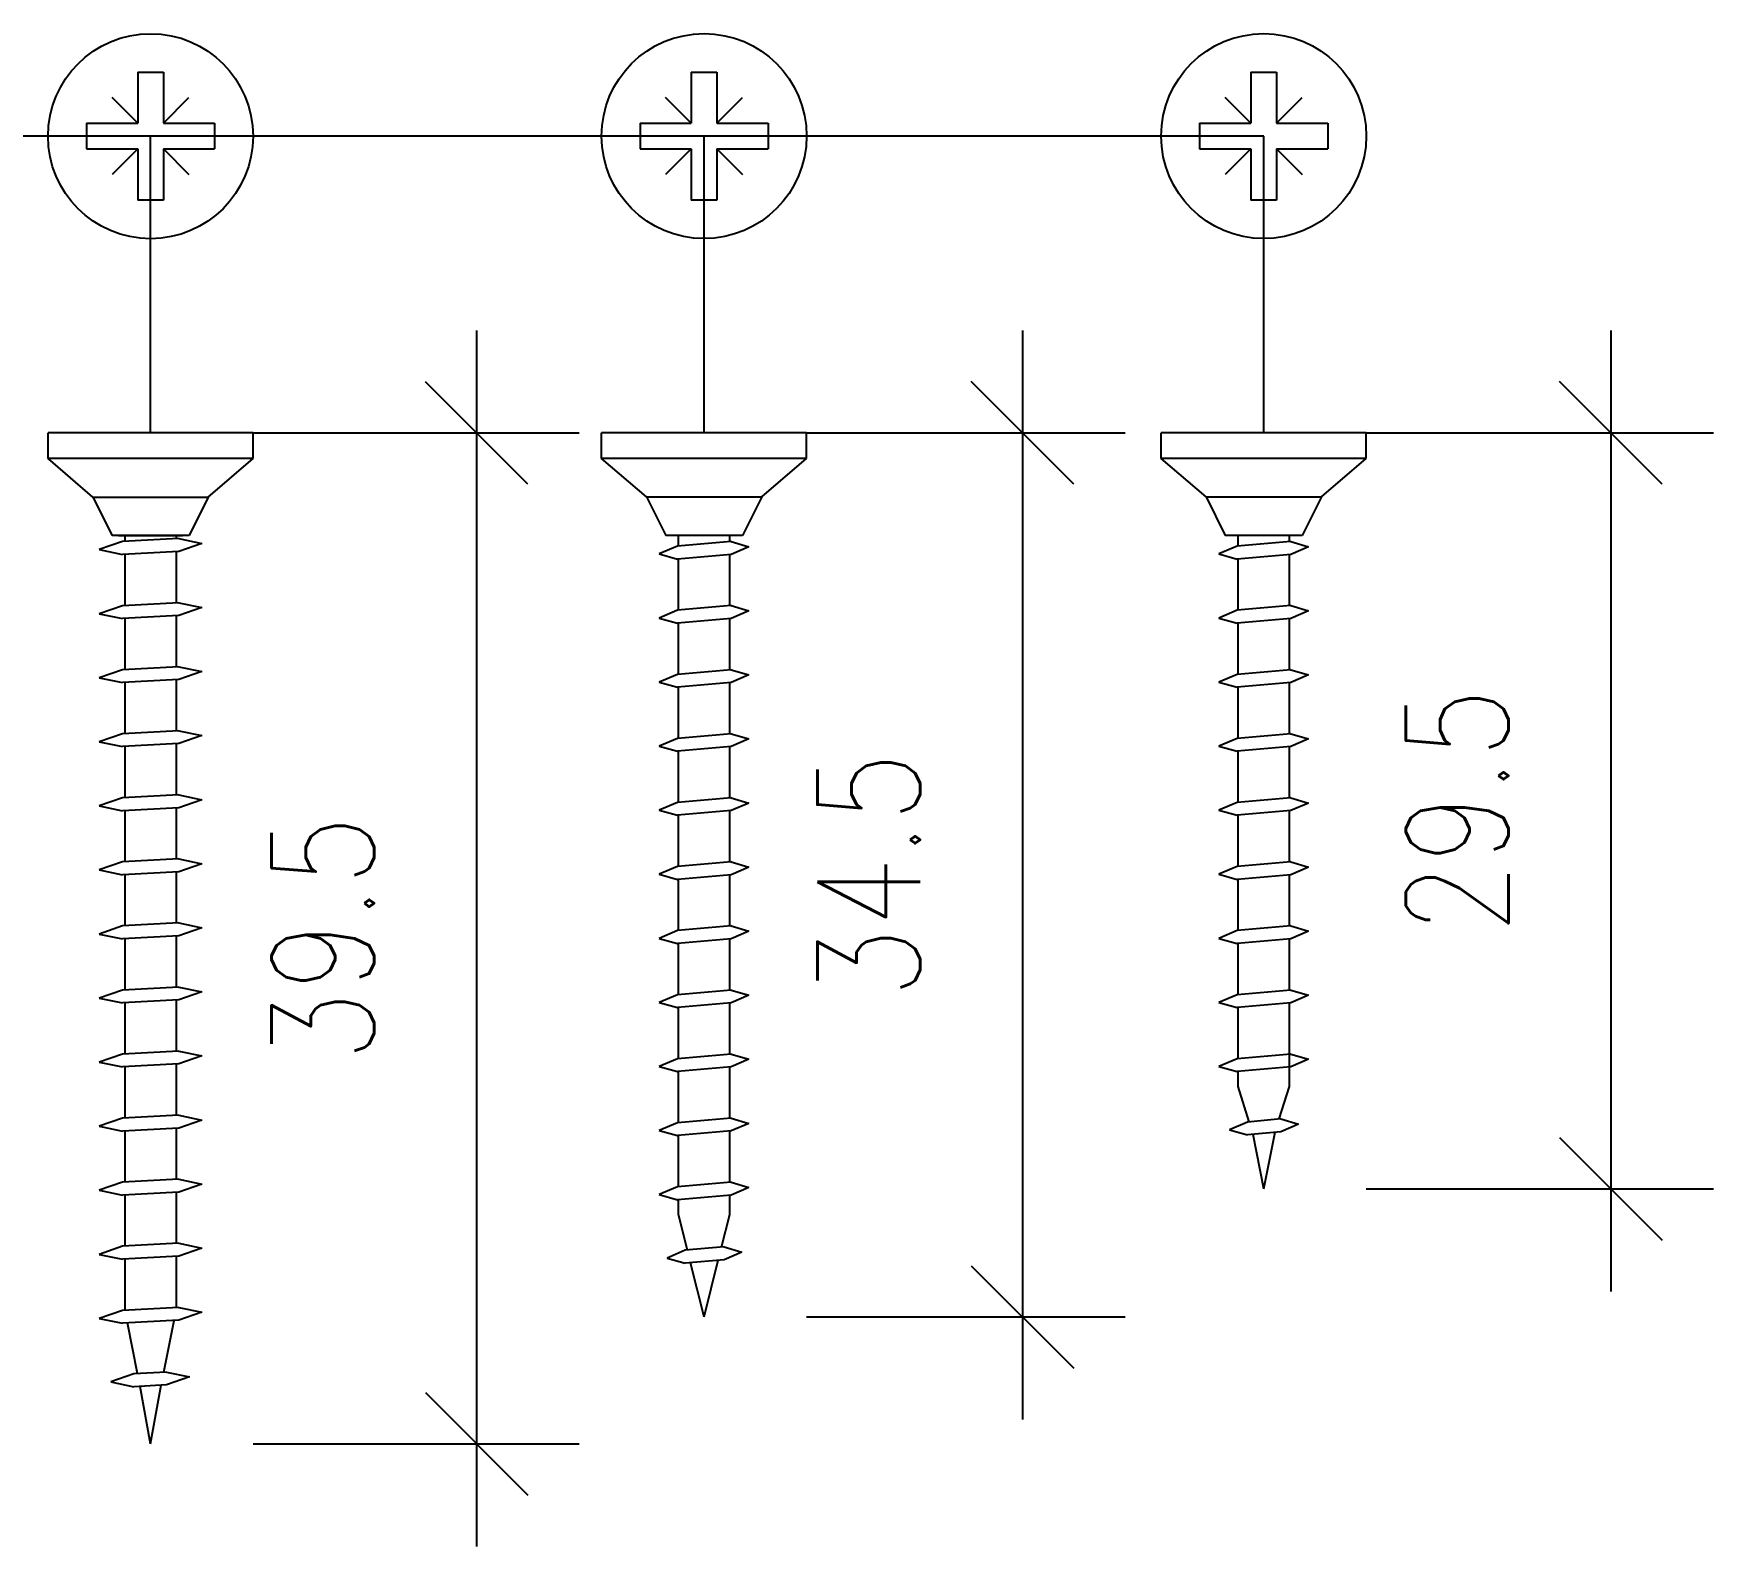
# Model space of a CAD drawing. Header units: millimetres. Extents: x 0 to 23312, y -3206 to 11448.
# Drawn here: x 6756.6 to 6822.2, y -2261.1 to -2202.1 of the extents above; entities that cross this region are included whole.
import ezdxf

# ---------------------------------------------------------------- set-up
doc = ezdxf.new("R2010")
doc.units = ezdxf.units.MM
doc.header["$LTSCALE"] = 10
doc.header["$PDMODE"] = 35
for name, color, linetype in [('02 - Notes & Text', 251, 'Continuous'), ('40 - Detail Outline', 142, 'Continuous'), ('41 - Detail', 7, 'Continuous')]:
    doc.layers.add(name, color=color, linetype=linetype)
doc.styles.add('1-2', font='romans.shx', dxfattribs={"width": 0.8, "height": 4})
doc.dimstyles.new('1-2', dxfattribs={"dimtxt": 4, "dimasz": 4, "dimexe": 4, "dimexo": 4, "dimgap": 4, "dimtad": 1, "dimdec": 0, "dimzin": 0, "dimdsep": 46, "dimtxsty": '1-2', "dimblk": 'OBLIQUE', "dimcen": 4, "dimdle": 4, "dimclrd": 251, "dimclre": 251, "dimclrt": 251, "dimadec": 0, "dimazin": 0, "dimtfac": 1, "dimtdec": 0, "dimtix": 1, "dimtmove": 1, "dimatfit": 3, "dimfxl": 1, "dimtolj": 1, "dimtzin": 0, "dimlwd": 25, "dimarcsym": 0})

# ---------------------------------------------------------------- blocks, each defined once
blk = doc.blocks.new('_Oblique')
at = {"color": 0, "linetype": 'ByBlock', "lineweight": -2}
blk.add_line((-0.5, -0.5), (0.5, 0.5), dxfattribs=at)
blk = doc.blocks.new('*D39')
at = {"layer": '02 - Notes & Text', "color": 251, "lineweight": 25, "ltscale": 10, "transparency": 16777216}
blk.add_line((6818.171, -2213.667), (6818.171, -2251.167), dxfattribs=at)
at = {"layer": '02 - Notes & Text', "color": 251, "lineweight": -2, "ltscale": 10, "transparency": 16777216}
for p, q in [((6808.623, -2217.667), (6822.171, -2217.667)), ((6808.623, -2247.167), (6822.171, -2247.167))]:
    blk.add_line(p, q, dxfattribs=at)
at = {"layer": 'Defpoints', "color": 0, "ltscale": 10, "transparency": 16777216}
for p in [(6804.623, -2217.667), (6804.623, -2247.167), (6818.171, -2247.167)]:
    blk.add_point(p, dxfattribs=at)
at = {"layer": '02 - Notes & Text', "color": 251, "lineweight": 25, "ltscale": 10, "transparency": 16777216, "xscale": 4, "yscale": 4, "zscale": 4}
for p, rotation in [((6818.171, -2217.667), 90), ((6818.171, -2247.167), 270)]:
    blk.add_blockref('_Oblique', p, dxfattribs=dict(at, rotation=rotation))
at = {"layer": '02 - Notes & Text', "color": 251, "ltscale": 10, "transparency": 16777216, "insert": (6812.171, -2232.417), "char_height": 4, "attachment_point": 5, "rotation": 90, "style": '1-2'}
blk.add_mtext('\\A1;29.5', dxfattribs=at)
blk = doc.blocks.new('*D40')
at = {"layer": '02 - Notes & Text', "color": 251, "lineweight": 25, "ltscale": 10, "transparency": 16777216}
blk.add_line((6795.21, -2213.667), (6795.21, -2256.167), dxfattribs=at)
at = {"layer": '02 - Notes & Text', "color": 251, "lineweight": -2, "ltscale": 10, "transparency": 16777216}
for p, q in [((6786.785, -2217.667), (6799.21, -2217.667)), ((6786.785, -2252.167), (6799.21, -2252.167))]:
    blk.add_line(p, q, dxfattribs=at)
at = {"layer": 'Defpoints', "color": 0, "ltscale": 10, "transparency": 16777216}
for p in [(6782.785, -2217.667), (6782.785, -2252.167), (6795.21, -2252.167)]:
    blk.add_point(p, dxfattribs=at)
at = {"layer": '02 - Notes & Text', "color": 251, "lineweight": 25, "ltscale": 10, "transparency": 16777216, "xscale": 4, "yscale": 4, "zscale": 4}
for p, rotation in [((6795.21, -2217.667), 90), ((6795.21, -2252.167), 270)]:
    blk.add_blockref('_Oblique', p, dxfattribs=dict(at, rotation=rotation))
at = {"layer": '02 - Notes & Text', "color": 251, "ltscale": 10, "transparency": 16777216, "insert": (6789.21, -2234.917), "char_height": 4, "attachment_point": 5, "rotation": 90, "style": '1-2'}
blk.add_mtext('\\A1;34.5', dxfattribs=at)
blk = doc.blocks.new('*D41')
at = {"layer": '02 - Notes & Text', "color": 251, "lineweight": 25, "ltscale": 10, "transparency": 16777216}
blk.add_line((6773.909, -2213.67), (6773.909, -2261.12), dxfattribs=at)
at = {"layer": '02 - Notes & Text', "color": 251, "lineweight": -2, "ltscale": 10, "transparency": 16777216}
for p, q in [((6765.183, -2217.67), (6777.909, -2217.67)), ((6765.183, -2257.12), (6777.909, -2257.12))]:
    blk.add_line(p, q, dxfattribs=at)
at = {"layer": 'Defpoints', "color": 0, "ltscale": 10, "transparency": 16777216}
for p in [(6761.183, -2217.67), (6761.183, -2257.12), (6773.909, -2257.12)]:
    blk.add_point(p, dxfattribs=at)
at = {"layer": '02 - Notes & Text', "color": 251, "lineweight": 25, "ltscale": 10, "transparency": 16777216, "xscale": 4, "yscale": 4, "zscale": 4}
for p, rotation in [((6773.909, -2217.67), 90), ((6773.909, -2257.12), 270)]:
    blk.add_blockref('_Oblique', p, dxfattribs=dict(at, rotation=rotation))
at = {"layer": '02 - Notes & Text', "color": 251, "ltscale": 10, "transparency": 16777216, "insert": (6767.909, -2237.395), "char_height": 4, "attachment_point": 5, "rotation": 90, "style": '1-2'}
blk.add_mtext('\\A1;39.5', dxfattribs=at)

msp = doc.modelspace()

# ---------------------------------------------------------------- linework, layer by layer
at = {"layer": '40 - Detail Outline', "ltscale": 10}
for p, q in [((6804.623, -2206.086), (6561.736, -2206.086)), ((6761.183, -2217.67), (6761.183, -2206.09)), ((6782.785, -2217.667), (6782.785, -2206.086)), ((6804.623, -2217.667), (6804.623, -2206.086))]:
    msp.add_line(p, q, dxfattribs=at)
at = {"layer": '41 - Detail', "color": 251}
for p, q in [((6760.683, -2203.586), (6760.683, -2205.586)), ((6760.683, -2203.586), (6761.683, -2203.586)), ((6761.683, -2203.586), (6761.683, -2205.586)), ((6782.285, -2203.586), (6782.285, -2205.586)), ((6782.285, -2203.586), (6783.285, -2203.586)), ((6783.285, -2203.586), (6783.285, -2205.586)), ((6804.123, -2203.586), (6804.123, -2205.586)), ((6804.123, -2203.586), (6805.123, -2203.586)), ((6805.123, -2203.586), (6805.123, -2205.586)), ((6760.683, -2205.586), (6759.683, -2204.586)), ((6761.683, -2205.586), (6762.683, -2204.586)), ((6782.285, -2205.586), (6781.285, -2204.586)), ((6783.285, -2205.586), (6784.285, -2204.586)), ((6804.123, -2205.586), (6803.123, -2204.586)), ((6805.123, -2205.586), (6806.123, -2204.586)), ((6758.683, -2205.586), (6760.683, -2205.586)), ((6758.683, -2205.586), (6758.683, -2206.586)), ((6761.683, -2205.586), (6763.683, -2205.586)), ((6763.683, -2205.586), (6763.683, -2206.586)), ((6780.285, -2205.586), (6782.285, -2205.586)), ((6780.285, -2205.586), (6780.285, -2206.586)), ((6783.285, -2205.586), (6785.285, -2205.586)), ((6785.285, -2205.586), (6785.285, -2206.586)), ((6802.123, -2205.586), (6804.123, -2205.586)), ((6802.123, -2205.586), (6802.123, -2206.586)), ((6805.123, -2205.586), (6807.123, -2205.586)), ((6807.123, -2205.586), (6807.123, -2206.586)), ((6758.683, -2206.586), (6760.683, -2206.586)), ((6760.683, -2206.586), (6759.683, -2207.586)), ((6760.683, -2206.586), (6760.683, -2208.586)), ((6761.683, -2206.586), (6761.683, -2208.586)), ((6761.683, -2206.586), (6763.683, -2206.586)), ((6761.683, -2206.586), (6762.683, -2207.586)), ((6780.285, -2206.586), (6782.285, -2206.586)), ((6782.285, -2206.586), (6781.285, -2207.586)), ((6782.285, -2206.586), (6782.285, -2208.586)), ((6783.285, -2206.586), (6783.285, -2208.586)), ((6783.285, -2206.586), (6785.285, -2206.586)), ((6783.285, -2206.586), (6784.285, -2207.586)), ((6802.123, -2206.586), (6804.123, -2206.586)), ((6804.123, -2206.586), (6803.123, -2207.586)), ((6804.123, -2206.586), (6804.123, -2208.586)), ((6805.123, -2206.586), (6805.123, -2208.586)), ((6805.123, -2206.586), (6807.123, -2206.586)), ((6805.123, -2206.586), (6806.123, -2207.586)), ((6761.683, -2208.586), (6760.683, -2208.586)), ((6783.285, -2208.586), (6782.285, -2208.586)), ((6805.123, -2208.586), (6804.123, -2208.586)), ((6765.183, -2217.67), (6757.183, -2217.67)), ((6757.183, -2218.67), (6757.183, -2217.67)), ((6765.183, -2218.67), (6765.183, -2217.67)), ((6786.785, -2217.667), (6778.785, -2217.667)), ((6778.785, -2218.667), (6778.785, -2217.667)), ((6786.785, -2218.667), (6786.785, -2217.667)), ((6808.623, -2217.667), (6800.623, -2217.667)), ((6800.623, -2218.667), (6800.623, -2217.667)), ((6808.623, -2218.667), (6808.623, -2217.667)), ((6758.934, -2220.17), (6757.183, -2218.67)), ((6765.183, -2218.67), (6757.183, -2218.67)), ((6763.434, -2220.17), (6765.183, -2218.67)), ((6780.535, -2220.167), (6778.785, -2218.667)), ((6786.785, -2218.667), (6778.785, -2218.667)), ((6785.035, -2220.167), (6786.785, -2218.667)), ((6802.373, -2220.167), (6800.623, -2218.667)), ((6808.623, -2218.667), (6800.623, -2218.667)), ((6806.873, -2220.167), (6808.623, -2218.667)), ((6758.934, -2220.17), (6763.434, -2220.17)), ((6758.934, -2220.17), (6759.685, -2221.67)), ((6763.434, -2220.17), (6762.685, -2221.67)), ((6780.535, -2220.167), (6785.035, -2220.167)), ((6780.535, -2220.167), (6781.286, -2221.667)), ((6785.035, -2220.167), (6784.286, -2221.667)), ((6802.373, -2220.167), (6806.873, -2220.167)), ((6802.373, -2220.167), (6803.124, -2221.667)), ((6806.873, -2220.167), (6806.124, -2221.667)), ((6760.085, -2221.91), (6759.185, -2222.224)), ((6762.685, -2221.67), (6759.685, -2221.67)), ((6759.935, -2221.668), (6762.435, -2221.668)), ((6762.286, -2221.793), (6760.085, -2221.91)), ((6760.184, -2221.668), (6760.184, -2221.905)), ((6762.185, -2221.668), (6762.185, -2221.799)), ((6762.286, -2221.793), (6763.186, -2221.981)), ((6763.186, -2221.981), (6762.286, -2222.294)), ((6781.744, -2222.09), (6781.035, -2222.392)), ((6784.286, -2221.667), (6781.286, -2221.667)), ((6783.839, -2221.908), (6781.744, -2222.09)), ((6781.785, -2222.087), (6781.785, -2221.667)), ((6783.785, -2221.912), (6783.785, -2221.667)), ((6783.839, -2221.908), (6784.535, -2222.111)), ((6784.535, -2222.111), (6783.839, -2222.409)), ((6803.583, -2222.09), (6802.874, -2222.392)), ((6806.124, -2221.667), (6803.124, -2221.667)), ((6805.678, -2221.908), (6803.583, -2222.09)), ((6803.624, -2222.087), (6803.624, -2221.667)), ((6805.624, -2221.912), (6805.624, -2221.667)), ((6805.678, -2221.908), (6806.374, -2222.111)), ((6806.374, -2222.111), (6805.678, -2222.409)), ((6759.185, -2222.224), (6760.085, -2222.411)), ((6762.286, -2222.294), (6760.085, -2222.411)), ((6760.185, -2222.406), (6760.185, -2224.405)), ((6762.185, -2222.3), (6762.185, -2224.299)), ((6781.035, -2222.392), (6781.744, -2222.591)), ((6783.839, -2222.409), (6781.744, -2222.591)), ((6781.785, -2224.587), (6781.785, -2222.589)), ((6783.785, -2224.412), (6783.785, -2222.413)), ((6802.874, -2222.392), (6803.583, -2222.591)), ((6805.678, -2222.409), (6803.583, -2222.591)), ((6803.624, -2224.587), (6803.624, -2222.589)), ((6805.624, -2224.412), (6805.624, -2222.413)), ((6760.085, -2224.41), (6759.185, -2224.724)), ((6759.185, -2224.724), (6760.085, -2224.911)), ((6762.286, -2224.293), (6760.085, -2224.41)), ((6762.286, -2224.293), (6763.186, -2224.481)), ((6763.186, -2224.481), (6762.286, -2224.794)), ((6781.744, -2224.59), (6781.035, -2224.892)), ((6783.839, -2224.408), (6781.744, -2224.59)), ((6783.839, -2224.408), (6784.535, -2224.611)), ((6784.535, -2224.611), (6783.839, -2224.909)), ((6803.583, -2224.59), (6802.874, -2224.892)), ((6805.678, -2224.408), (6803.583, -2224.59)), ((6805.678, -2224.408), (6806.374, -2224.611)), ((6806.374, -2224.611), (6805.678, -2224.909)), ((6762.286, -2224.794), (6760.085, -2224.911)), ((6760.185, -2224.906), (6760.184, -2226.905)), ((6762.185, -2224.8), (6762.185, -2226.799)), ((6781.035, -2224.892), (6781.744, -2225.091)), ((6783.839, -2224.909), (6781.744, -2225.091)), ((6781.785, -2227.087), (6781.785, -2225.089)), ((6783.785, -2226.912), (6783.785, -2224.913)), ((6802.874, -2224.892), (6803.583, -2225.091)), ((6805.678, -2224.909), (6803.583, -2225.091)), ((6803.624, -2227.087), (6803.624, -2225.089)), ((6805.624, -2226.912), (6805.624, -2224.913)), ((6760.085, -2226.91), (6759.185, -2227.224)), ((6760.085, -2226.91), (6759.185, -2227.224)), ((6759.185, -2227.224), (6760.085, -2227.411)), ((6759.185, -2227.224), (6760.085, -2227.411)), ((6762.286, -2226.793), (6760.085, -2226.91)), ((6762.286, -2226.793), (6760.085, -2226.91)), ((6762.286, -2227.294), (6760.085, -2227.411)), ((6762.286, -2227.294), (6760.085, -2227.411)), ((6762.185, -2227.3), (6762.185, -2229.299)), ((6762.286, -2226.793), (6763.186, -2226.981)), ((6762.286, -2226.793), (6763.186, -2226.981)), ((6763.186, -2226.981), (6762.286, -2227.294)), ((6763.186, -2226.981), (6762.286, -2227.294)), ((6781.744, -2227.09), (6781.035, -2227.392)), ((6781.035, -2227.392), (6781.744, -2227.591)), ((6783.839, -2226.908), (6781.744, -2227.09)), ((6783.839, -2226.908), (6784.535, -2227.111)), ((6784.535, -2227.111), (6783.839, -2227.409)), ((6803.583, -2227.09), (6802.874, -2227.392)), ((6802.874, -2227.392), (6803.583, -2227.591)), ((6805.678, -2226.908), (6803.583, -2227.09)), ((6805.678, -2226.908), (6806.374, -2227.111)), ((6806.374, -2227.111), (6805.678, -2227.409)), ((6760.185, -2227.406), (6760.185, -2229.405)), ((6783.839, -2227.409), (6781.744, -2227.591)), ((6781.785, -2229.587), (6781.785, -2227.589)), ((6783.785, -2229.412), (6783.785, -2227.413)), ((6805.678, -2227.409), (6803.583, -2227.591)), ((6803.624, -2229.587), (6803.624, -2227.589)), ((6805.624, -2229.412), (6805.624, -2227.413)), ((6762.286, -2229.293), (6760.085, -2229.41)), ((6762.286, -2229.293), (6763.186, -2229.481)), ((6760.085, -2229.41), (6759.185, -2229.724)), ((6759.185, -2229.724), (6760.085, -2229.911)), ((6762.286, -2229.794), (6760.085, -2229.911)), ((6760.185, -2229.906), (6760.184, -2231.905)), ((6762.185, -2229.8), (6762.185, -2231.799)), ((6763.186, -2229.481), (6762.286, -2229.794)), ((6781.744, -2229.59), (6781.035, -2229.892)), ((6781.035, -2229.892), (6781.744, -2230.091)), ((6783.839, -2229.408), (6781.744, -2229.59)), ((6783.839, -2229.909), (6781.744, -2230.091)), ((6783.785, -2231.912), (6783.785, -2229.913)), ((6783.839, -2229.408), (6784.535, -2229.611)), ((6784.535, -2229.611), (6783.839, -2229.909)), ((6803.583, -2229.59), (6802.874, -2229.892)), ((6802.874, -2229.892), (6803.583, -2230.091)), ((6805.678, -2229.408), (6803.583, -2229.59)), ((6805.678, -2229.909), (6803.583, -2230.091)), ((6805.624, -2231.912), (6805.624, -2229.913)), ((6805.678, -2229.408), (6806.374, -2229.611)), ((6806.374, -2229.611), (6805.678, -2229.909)), ((6781.785, -2232.087), (6781.785, -2230.089)), ((6803.624, -2232.087), (6803.624, -2230.089)), ((6760.085, -2231.91), (6759.185, -2232.224)), ((6760.085, -2231.91), (6759.185, -2232.224)), ((6762.286, -2231.793), (6760.085, -2231.91)), ((6762.286, -2231.793), (6760.085, -2231.91)), ((6762.286, -2231.793), (6763.186, -2231.981)), ((6762.286, -2231.793), (6763.186, -2231.981)), ((6763.186, -2231.981), (6762.286, -2232.294)), ((6763.186, -2231.981), (6762.286, -2232.294)), ((6783.839, -2231.908), (6781.744, -2232.09)), ((6783.839, -2231.908), (6781.744, -2232.09)), ((6781.785, -2232.087), (6781.785, -2231.667)), ((6783.785, -2231.912), (6783.785, -2231.667)), ((6783.839, -2231.908), (6784.535, -2232.111)), ((6783.839, -2231.908), (6784.535, -2232.111)), ((6805.678, -2231.908), (6803.583, -2232.09)), ((6805.678, -2231.908), (6806.374, -2232.111)), ((6759.185, -2232.224), (6760.085, -2232.411)), ((6759.185, -2232.224), (6760.085, -2232.411)), ((6762.286, -2232.294), (6760.085, -2232.411)), ((6762.286, -2232.294), (6760.085, -2232.411)), ((6760.185, -2232.406), (6760.185, -2234.405)), ((6762.185, -2232.3), (6762.185, -2234.299)), ((6781.744, -2232.09), (6781.035, -2232.392)), ((6781.744, -2232.09), (6781.035, -2232.392)), ((6781.035, -2232.392), (6781.744, -2232.591)), ((6781.035, -2232.392), (6781.744, -2232.591)), ((6783.839, -2232.409), (6781.744, -2232.591)), ((6783.839, -2232.409), (6781.744, -2232.591)), ((6781.785, -2234.587), (6781.785, -2232.589)), ((6781.785, -2234.587), (6781.785, -2232.589)), ((6783.785, -2234.412), (6783.785, -2232.413)), ((6783.785, -2234.412), (6783.785, -2232.413)), ((6784.535, -2232.111), (6783.839, -2232.409)), ((6784.535, -2232.111), (6783.839, -2232.409)), ((6803.583, -2232.09), (6802.874, -2232.392)), ((6802.874, -2232.392), (6803.583, -2232.591)), ((6805.678, -2232.409), (6803.583, -2232.591)), ((6803.624, -2234.587), (6803.624, -2232.589)), ((6805.624, -2234.412), (6805.624, -2232.413)), ((6806.374, -2232.111), (6805.678, -2232.409)), ((6760.085, -2234.41), (6759.185, -2234.724)), ((6762.286, -2234.293), (6760.085, -2234.41)), ((6762.286, -2234.293), (6763.186, -2234.481)), ((6763.186, -2234.481), (6762.286, -2234.794)), ((6781.744, -2234.59), (6781.035, -2234.892)), ((6783.839, -2234.408), (6781.744, -2234.59)), ((6783.839, -2234.408), (6784.535, -2234.611)), ((6803.583, -2234.59), (6802.874, -2234.892)), ((6805.678, -2234.408), (6803.583, -2234.59)), ((6805.678, -2234.408), (6806.374, -2234.611)), ((6759.185, -2234.724), (6760.085, -2234.911)), ((6762.286, -2234.794), (6760.085, -2234.911)), ((6760.185, -2234.906), (6760.184, -2236.905)), ((6762.185, -2234.8), (6762.185, -2236.799)), ((6781.035, -2234.892), (6781.744, -2235.091)), ((6783.839, -2234.909), (6781.744, -2235.091)), ((6781.785, -2237.087), (6781.785, -2235.089)), ((6783.785, -2236.912), (6783.785, -2234.913)), ((6784.535, -2234.611), (6783.839, -2234.909)), ((6802.874, -2234.892), (6803.583, -2235.091)), ((6805.678, -2234.909), (6803.583, -2235.091)), ((6803.624, -2237.087), (6803.624, -2235.089)), ((6805.624, -2236.912), (6805.624, -2234.913)), ((6806.374, -2234.611), (6805.678, -2234.909)), ((6760.085, -2236.91), (6759.185, -2237.224)), ((6760.085, -2236.91), (6759.185, -2237.224)), ((6759.185, -2237.224), (6760.085, -2237.411)), ((6759.185, -2237.224), (6760.085, -2237.411)), ((6762.286, -2236.793), (6760.085, -2236.91)), ((6762.286, -2236.793), (6760.085, -2236.91)), ((6762.286, -2236.793), (6763.186, -2236.981)), ((6762.286, -2236.793), (6763.186, -2236.981)), ((6763.186, -2236.981), (6762.286, -2237.294)), ((6763.186, -2236.981), (6762.286, -2237.294)), ((6781.744, -2237.09), (6781.035, -2237.392)), ((6783.839, -2236.908), (6781.744, -2237.09)), ((6783.839, -2236.908), (6784.535, -2237.111)), ((6784.535, -2237.111), (6783.839, -2237.409)), ((6803.583, -2237.09), (6802.874, -2237.392)), ((6805.678, -2236.908), (6803.583, -2237.09)), ((6805.678, -2236.908), (6806.374, -2237.111)), ((6806.374, -2237.111), (6805.678, -2237.409)), ((6762.286, -2237.294), (6760.085, -2237.411)), ((6762.286, -2237.294), (6760.085, -2237.411)), ((6760.185, -2237.406), (6760.185, -2239.405)), ((6762.185, -2237.3), (6762.185, -2239.299)), ((6781.035, -2237.392), (6781.744, -2237.591)), ((6783.839, -2237.409), (6781.744, -2237.591)), ((6781.785, -2239.587), (6781.785, -2237.589)), ((6783.785, -2239.412), (6783.785, -2237.413)), ((6802.874, -2237.392), (6803.583, -2237.591)), ((6805.678, -2237.409), (6803.583, -2237.591)), ((6803.624, -2239.587), (6803.624, -2237.589)), ((6805.624, -2239.412), (6805.624, -2237.413)), ((6760.085, -2239.41), (6759.185, -2239.724)), ((6759.185, -2239.724), (6760.085, -2239.911)), ((6762.286, -2239.293), (6760.085, -2239.41)), ((6762.286, -2239.794), (6760.085, -2239.911)), ((6762.185, -2239.8), (6762.185, -2241.799)), ((6762.286, -2239.293), (6763.186, -2239.481)), ((6763.186, -2239.481), (6762.286, -2239.794)), ((6781.744, -2239.59), (6781.035, -2239.892)), ((6783.839, -2239.408), (6781.744, -2239.59)), ((6783.839, -2239.408), (6784.535, -2239.611)), ((6784.535, -2239.611), (6783.839, -2239.909)), ((6803.583, -2239.59), (6802.874, -2239.892)), ((6805.678, -2239.408), (6803.583, -2239.59)), ((6805.678, -2239.408), (6806.374, -2239.611)), ((6806.374, -2239.611), (6805.678, -2239.909)), ((6760.185, -2239.906), (6760.184, -2241.905)), ((6781.035, -2239.892), (6781.744, -2240.091)), ((6783.839, -2239.909), (6781.744, -2240.091)), ((6781.785, -2242.087), (6781.785, -2240.089)), ((6783.785, -2241.912), (6783.785, -2239.913)), ((6802.874, -2239.892), (6803.583, -2240.091)), ((6805.678, -2239.909), (6803.583, -2240.091)), ((6803.624, -2242.087), (6803.624, -2240.089)), ((6805.624, -2243.167), (6805.624, -2239.913)), ((6762.286, -2241.793), (6760.085, -2241.91)), ((6762.286, -2241.793), (6760.085, -2241.91)), ((6762.286, -2241.793), (6763.186, -2241.981)), ((6762.286, -2241.793), (6763.186, -2241.981)), ((6760.085, -2241.91), (6759.185, -2242.224)), ((6760.085, -2241.91), (6759.185, -2242.224)), ((6759.185, -2242.224), (6760.085, -2242.411)), ((6759.185, -2242.224), (6760.085, -2242.411)), ((6762.286, -2242.294), (6760.085, -2242.411)), ((6762.286, -2242.294), (6760.085, -2242.411)), ((6760.185, -2242.406), (6760.185, -2244.405)), ((6762.185, -2242.3), (6762.185, -2244.299)), ((6763.186, -2241.981), (6762.286, -2242.294)), ((6763.186, -2241.981), (6762.286, -2242.294)), ((6781.744, -2242.09), (6781.035, -2242.392)), ((6781.035, -2242.392), (6781.744, -2242.591)), ((6783.839, -2241.908), (6781.744, -2242.09)), ((6783.839, -2242.409), (6781.744, -2242.591)), ((6783.785, -2244.412), (6783.785, -2242.413)), ((6783.785, -2244.412), (6783.785, -2242.413)), ((6783.839, -2241.908), (6784.535, -2242.111)), ((6784.535, -2242.111), (6783.839, -2242.409)), ((6803.583, -2242.09), (6802.874, -2242.392)), ((6802.874, -2242.392), (6803.583, -2242.591)), ((6805.678, -2241.908), (6803.583, -2242.09)), ((6805.678, -2242.409), (6803.583, -2242.591)), ((6805.678, -2241.908), (6806.374, -2242.111)), ((6806.374, -2242.111), (6805.678, -2242.409)), ((6781.785, -2244.587), (6781.785, -2242.589)), ((6781.785, -2244.587), (6781.785, -2242.589)), ((6803.624, -2243.167), (6803.624, -2242.589)), ((6804.058, -2244.556), (6803.624, -2243.167)), ((6805.226, -2244.439), (6805.624, -2243.167)), ((6760.085, -2244.41), (6759.185, -2244.724)), ((6762.286, -2244.293), (6760.085, -2244.41)), ((6762.286, -2244.293), (6763.186, -2244.481)), ((6783.839, -2244.408), (6781.744, -2244.59)), ((6783.839, -2244.408), (6784.535, -2244.611)), ((6805.289, -2244.434), (6803.991, -2244.56)), ((6805.289, -2244.434), (6805.984, -2244.637)), ((6759.185, -2244.724), (6760.085, -2244.911)), ((6762.286, -2244.794), (6760.085, -2244.911)), ((6760.185, -2244.906), (6760.184, -2246.905)), ((6762.185, -2244.8), (6762.185, -2246.799)), ((6763.186, -2244.481), (6762.286, -2244.794)), ((6781.744, -2244.59), (6781.035, -2244.892)), ((6781.035, -2244.892), (6781.744, -2245.091)), ((6783.839, -2244.909), (6781.744, -2245.091)), ((6781.785, -2247.087), (6781.785, -2245.089)), ((6783.785, -2246.912), (6783.785, -2244.913)), ((6784.535, -2244.611), (6783.839, -2244.909)), ((6803.991, -2244.56), (6803.282, -2244.862)), ((6803.282, -2244.862), (6803.991, -2245.062)), ((6805.289, -2244.936), (6803.991, -2245.062)), ((6804.623, -2247.167), (6804.211, -2245.046)), ((6804.623, -2247.167), (6805.066, -2244.951)), ((6805.984, -2244.637), (6805.289, -2244.936)), ((6760.085, -2246.91), (6759.185, -2247.224)), ((6760.085, -2246.91), (6759.185, -2247.224)), ((6762.286, -2246.793), (6760.085, -2246.91)), ((6762.286, -2246.793), (6760.085, -2246.91)), ((6762.286, -2246.793), (6763.186, -2246.981)), ((6762.286, -2246.793), (6763.186, -2246.981)), ((6763.186, -2246.981), (6762.286, -2247.294)), ((6763.186, -2246.981), (6762.286, -2247.294)), ((6783.839, -2246.908), (6781.744, -2247.09)), ((6783.839, -2246.908), (6784.535, -2247.111)), ((6759.185, -2247.224), (6760.085, -2247.411)), ((6759.185, -2247.224), (6760.085, -2247.411)), ((6762.286, -2247.294), (6760.085, -2247.411)), ((6762.286, -2247.294), (6760.085, -2247.411)), ((6760.185, -2247.406), (6760.185, -2249.405)), ((6762.185, -2247.3), (6762.185, -2249.299)), ((6781.744, -2247.09), (6781.035, -2247.392)), ((6781.035, -2247.392), (6781.744, -2247.591)), ((6783.839, -2247.409), (6781.744, -2247.591)), ((6781.785, -2248.167), (6781.785, -2247.589)), ((6783.785, -2248.167), (6783.785, -2247.413)), ((6784.535, -2247.111), (6783.839, -2247.409)), ((6782.133, -2249.558), (6781.785, -2248.167)), ((6783.465, -2249.443), (6783.785, -2248.167)), ((6760.085, -2249.41), (6759.185, -2249.724)), ((6762.286, -2249.293), (6760.085, -2249.41)), ((6762.286, -2249.293), (6763.186, -2249.481)), ((6763.186, -2249.481), (6762.286, -2249.794)), ((6782.05, -2249.566), (6781.341, -2249.867)), ((6783.566, -2249.435), (6782.05, -2249.566)), ((6783.566, -2249.435), (6784.262, -2249.637)), ((6784.262, -2249.637), (6783.566, -2249.936)), ((6759.185, -2249.724), (6760.085, -2249.911)), ((6762.286, -2249.794), (6760.085, -2249.911)), ((6760.185, -2249.906), (6760.184, -2251.905)), ((6762.185, -2249.8), (6762.185, -2251.799)), ((6781.341, -2249.867), (6782.05, -2250.067)), ((6783.566, -2249.936), (6782.05, -2250.067)), ((6782.785, -2252.167), (6782.255, -2250.049)), ((6782.785, -2252.167), (6783.337, -2249.956)), ((6760.085, -2251.91), (6759.185, -2252.224)), ((6760.085, -2251.91), (6759.185, -2252.224)), ((6759.185, -2252.224), (6760.085, -2252.411)), ((6759.185, -2252.224), (6760.085, -2252.411)), ((6762.286, -2251.793), (6760.085, -2251.91)), ((6762.286, -2251.793), (6760.085, -2251.91)), ((6762.286, -2252.294), (6760.085, -2252.411)), ((6762.286, -2252.294), (6760.085, -2252.411)), ((6761.703, -2254.323), (6762.106, -2252.304)), ((6762.286, -2251.793), (6763.186, -2251.981)), ((6762.286, -2251.793), (6763.186, -2251.981)), ((6763.186, -2251.981), (6762.286, -2252.294)), ((6763.186, -2251.981), (6762.286, -2252.294)), ((6760.675, -2254.378), (6760.279, -2252.401)), ((6760.53, -2254.385), (6759.63, -2254.699)), ((6759.63, -2254.699), (6760.53, -2254.887)), ((6761.801, -2254.318), (6760.53, -2254.385)), ((6761.801, -2254.819), (6760.53, -2254.887)), ((6761.183, -2257.12), (6760.774, -2254.874)), ((6761.183, -2257.12), (6761.601, -2254.83)), ((6761.801, -2254.318), (6762.701, -2254.506)), ((6762.701, -2254.506), (6761.801, -2254.819))]:
    msp.add_line(p, q, dxfattribs=at)
for centre in [(6761.183, -2206.09), (6782.785, -2206.086), (6804.623, -2206.086)]:
    msp.add_circle(centre, 4, dxfattribs=at)

# ---------------------------------------------------------------- dimensions: what is measured, and where the dimension line sits
at = {"layer": '02 - Notes & Text', "ltscale": 10}
for base, p1, p2, picture, middle in [((6773.909108335, -2257.12008233), (6761.183211131, -2217.67008233), (6761.183211131, -2257.12008233), '*D41', (6767.909108335, -2237.39508233)), ((6795.21, -2252.167), (6782.785, -2217.667), (6782.785, -2252.167), '*D40', (6789.21, -2234.917)), ((6818.171, -2247.167), (6804.623, -2217.667), (6804.623, -2247.167), '*D39', (6812.171, -2232.417))]:
    dim = msp.add_linear_dim(base=base, p1=p1, p2=p2, angle=90, dimstyle='1-2', override={"dimdec": 1}, dxfattribs=at)
    dim.commit()
    dim.dimension.update_dxf_attribs({"geometry": picture, "text_midpoint": middle})

doc.saveas('drawing.dxf')
